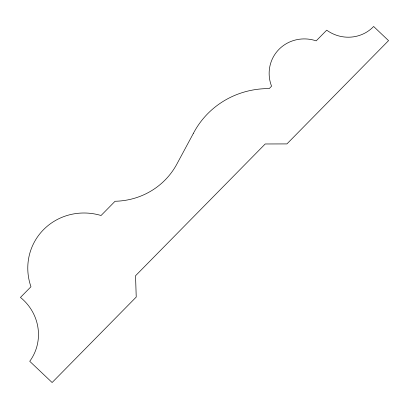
<?xml version="1.0" encoding="UTF-8"?>
<svg xmlns="http://www.w3.org/2000/svg" width="409" height="409" viewBox="0 0 409 409"><rect width="100%" height="100%" fill="white"/><g stroke="black" fill="none" stroke-linecap="round" stroke-linejoin="round"><path stroke-width="0.61" d="M193.252 133.62L176.852 164.096A74.295 71.795 27.6 0 1 115.072 201.264L101.054 215.507A58.231 56.273 27.6 0 0 43.456 229.74A58.231 56.273 27.6 0 0 30.961 286.74L20.45 297.425A48.073 46.457 27.6 0 1 29.729 361.295L52.117 382.522L136.228 297.052L135.543 275.753L265.211 143.978L286.919 143.912L388.55 40.629L373.627 26.478A35.772 34.571 27.6 0 1 326.704 30.174L316.188 40.859A36.432 35.21 27.6 0 0 278.948 49.377A36.432 35.21 27.6 0 0 271.566 86.212L269.214 88.6A87.511 84.566 27.6 0 0 193.252 133.62"/></g></svg>
